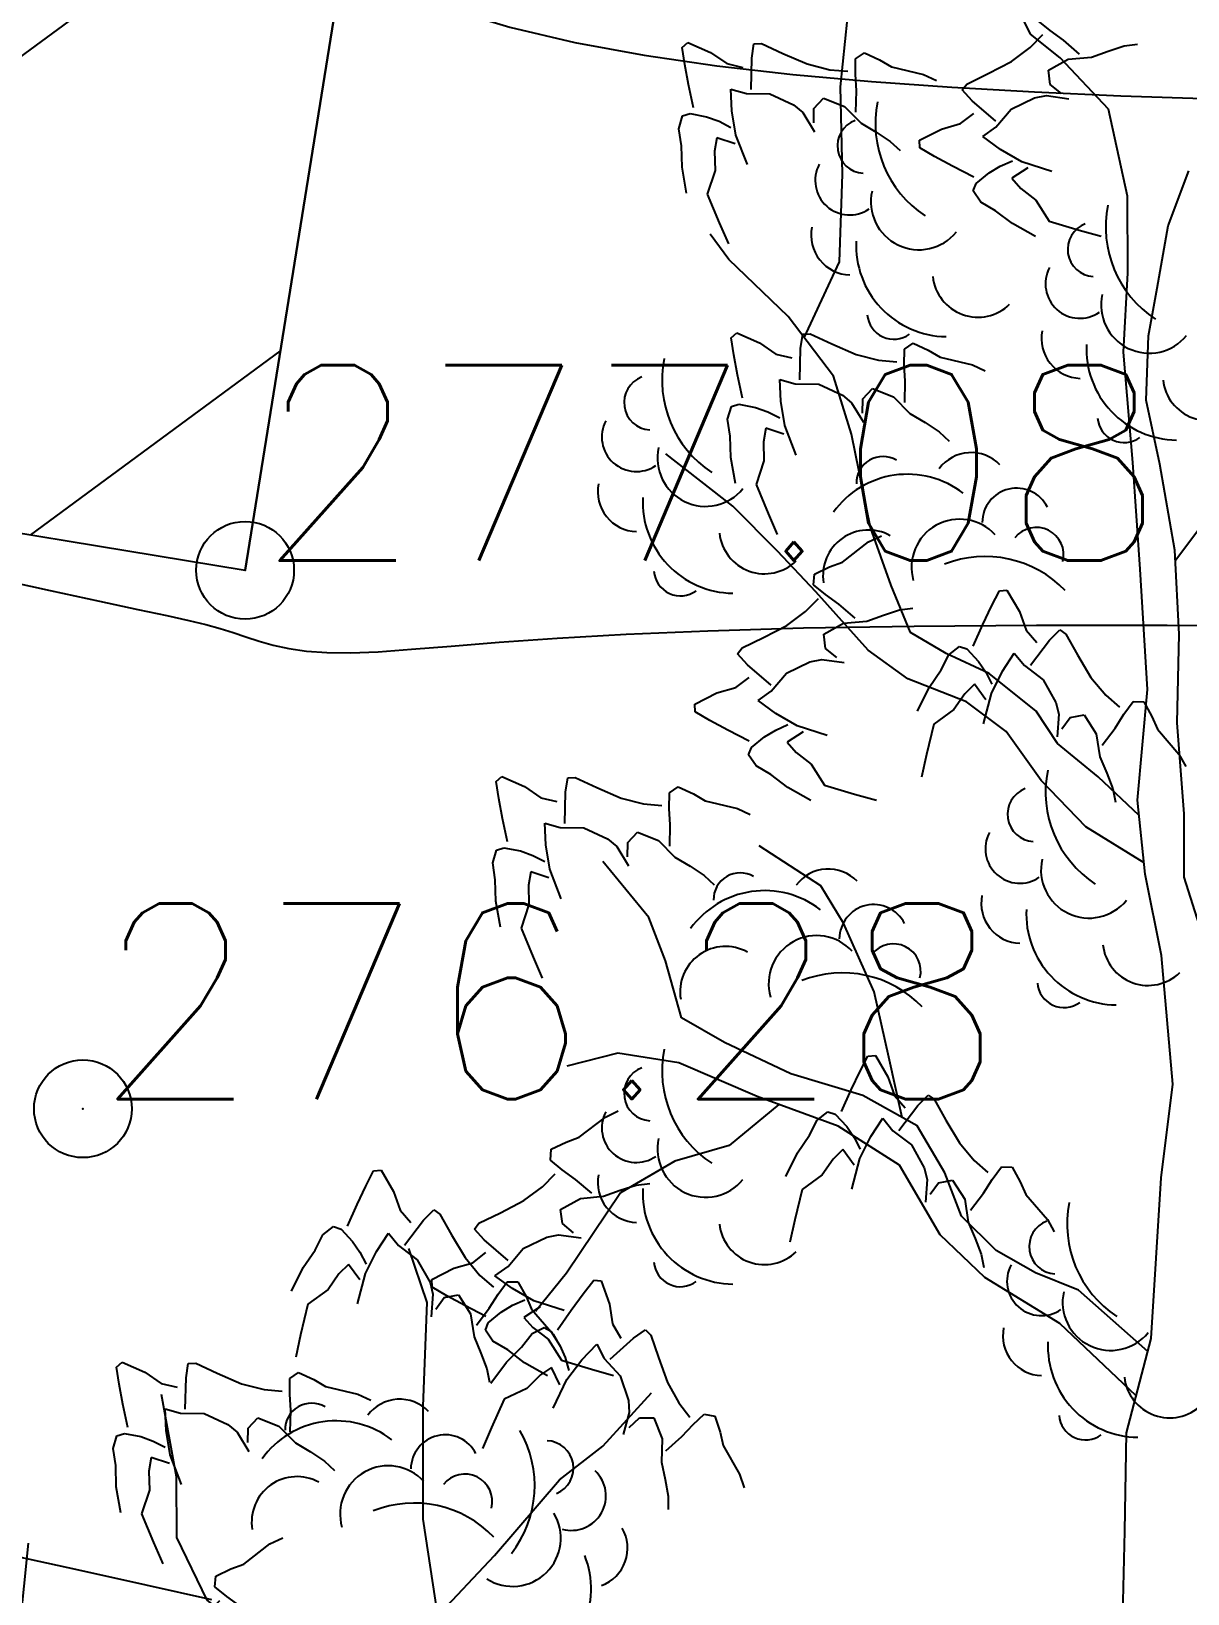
# Model space of a CAD drawing. Header units: millimetres. Extents: x 524954 to 526204, y 9523489 to 9524010.
# Drawn here: x 525823.12 to 525829.04, y 9523689.06 to 9523697.05 of the extents above; entities that cross this region are included whole.
import ezdxf

# ---------------------------------------------------------------- set-up
doc = ezdxf.new("R2010")
doc.units = ezdxf.units.MM
doc.header["$PDMODE"] = 32
doc.header["$PDSIZE"] = 0.5
doc.linetypes.add('ACAD_ISO12W100', pattern=[21, 12, -3, 0, -3, 0, -3])
for name, color, linetype in [('Arbre', 34, 'ACAD_ISO12W100'), ('Bati', 6, 'Continuous'), ('Bati_H', 1, 'Continuous'), ('Cloture', 7, 'Continuous'), ('CN_01_00', 3, 'Continuous'), ('CN_02_00', 4, 'Continuous'), ('TopoAlt', 3, 'Continuous'), ('TOPOJIS', 7, 'Continuous')]:
    doc.layers.add(name, color=color, linetype=linetype)
doc.styles.add('Simplex 1.0', font='Simplex.shx', dxfattribs={"width": 0.99, "height": 1})

# ---------------------------------------------------------------- blocks, each defined once
blk = doc.blocks.new('TCPOINT M')
at = {"color": 0}
blk.add_point((0, 0), dxfattribs=at)
at = {"layer": 'TopoAlt', "style": 'Simplex 1.0', "width": 0.99}
blk.add_attdef('ALT', (0.15, 0.15), '', height=1, dxfattribs=at)
blk = doc.blocks.new('v088')
at = {"color": 3, "linetype": 'Continuous'}
for p, q in [((-0.0239, 12.3184), (0.0161, 12.3965)), ((0.0161, 12.3965), (0.0546, 12.3999)), ((0.0546, 12.3999), (0.1184, 12.2906)), ((-0.0686, 12.2238), (-0.0239, 12.3184)), ((0.1184, 12.2906), (0.1522, 12.1952)), ((-0.1179, 12.1126), (-0.0686, 12.2238)), ((0.1522, 12.1952), (0.2074, 12.1313)), ((0.2717, 12.1435), (0.3242, 12.1966)), ((0.3242, 12.1966), (0.3557, 12.1751)), ((0.3557, 12.1751), (0.415, 12.0689)), ((-0.2828, 11.9912), (-0.2428, 12.0693)), ((-0.2428, 12.0693), (-0.1881, 12.111)), ((-0.1881, 12.111), (-0.1505, 12.0986)), ((-0.1505, 12.0986), (-0.0915, 12.0354)), ((0.0317, 11.9844), (0.0922, 12.0781)), ((0.0922, 12.0781), (0.1437, 12.0135)), ((0.1746, 12.0155), (0.2717, 12.1435)), ((-0.344, 11.9013), (-0.2828, 11.9912)), ((-0.0915, 12.0354), (-0.0536, 11.98)), ((0.1437, 12.0135), (0.2395, 11.9416)), ((0.415, 12.0689), (0.4841, 11.9528)), ((-0.1123, 11.9179), (-0.1618, 11.8694)), ((-0.0542, 11.8389), (-0.1123, 11.9179)), ((-0.0536, 11.98), (-0.0225, 11.9193)), ((-0.0252, 11.8718), (0.0317, 11.9844)), ((0.2395, 11.9416), (0.3048, 11.8248)), ((0.4841, 11.9528), (0.5601, 11.8616)), ((-0.4033, 11.7804), (-0.344, 11.9013)), ((-0.1618, 11.8694), (-0.2169, 11.7884)), ((-0.066, 11.7153), (-0.0252, 11.8718)), ((0.5601, 11.8616), (0.6304, 11.8005)), ((1.0886, 11.7676), (1.1424, 11.8368)), ((1.1424, 11.8368), (1.1809, 11.833)), ((1.1809, 11.833), (1.2232, 11.7138)), ((-0.2169, 11.7884), (-0.3202, 11.714)), ((0.3048, 11.8248), (0.32, 11.7651)), ((0.32, 11.7651), (0.3106, 11.6498)), ((0.378, 11.7487), (0.4498, 11.7623)), ((0.4498, 11.7623), (0.5114, 11.6644)), ((0.6075, 11.6944), (0.6527, 11.7656)), ((0.6527, 11.7656), (0.6994, 11.8293)), ((0.6994, 11.8293), (0.7544, 11.828)), ((0.7544, 11.828), (0.796, 11.7537)), ((0.796, 11.7537), (0.824, 11.6885)), ((1.027, 11.683), (1.0886, 11.7676)), ((-0.3202, 11.714), (-0.3572, 11.5582)), ((0.3344, 11.6895), (0.378, 11.7487)), ((0.5418, 11.6075), (0.6075, 11.6944)), ((0.824, 11.6885), (0.9344, 11.5607)), ((0.9578, 11.583), (1.027, 11.683)), ((1.2232, 11.7138), (1.2386, 11.6137)), ((0.5114, 11.6644), (0.5299, 11.5465)), ((0.827, 11.5637), (0.8886, 11.5945)), ((0.8886, 11.5945), (0.9232, 11.5753)), ((1.2386, 11.6137), (1.2809, 11.5407)), ((-0.3572, 11.5582), (-0.3824, 11.4437)), ((0.5299, 11.5465), (0.5653, 11.4632)), ((0.7732, 11.4945), (0.827, 11.5637)), ((0.9232, 11.5753), (0.9693, 11.5022)), ((0.9344, 11.5607), (0.97, 11.497)), ((1.0809, 11.4291), (1.1578, 11.5099)), ((1.1578, 11.5099), (1.1963, 11.4368)), ((1.2271, 11.433), (1.3463, 11.5407)), ((1.3463, 11.5407), (1.4079, 11.583)), ((1.4079, 11.583), (1.4348, 11.556)), ((1.4348, 11.556), (1.4733, 11.4406)), ((0.5653, 11.4632), (0.5962, 11.3829)), ((0.6962, 11.4176), (0.7732, 11.4945)), ((0.9693, 11.5022), (0.9963, 11.4406)), ((0.9963, 11.4406), (1.0155, 11.3753)), ((1.1963, 11.4368), (1.2771, 11.3483)), ((1.4733, 11.4406), (1.5194, 11.3137)), ((-1.2987, 11.3921), (-1.2695, 11.4174)), ((-1.2853, 11.3054), (-1.2987, 11.3921)), ((-1.2695, 11.4174), (-1.1537, 11.3664)), ((-1.1537, 11.3664), (-1.0704, 11.3089)), ((-0.9434, 11.3371), (-0.9319, 11.4109)), ((-0.9319, 11.4109), (-0.8938, 11.412)), ((-0.8938, 11.412), (-0.7835, 11.3608)), ((-0.7835, 11.3608), (-0.6595, 11.3072)), ((-0.4126, 11.3334), (-0.3673, 11.3647)), ((-0.3673, 11.3647), (-0.2901, 11.3288)), ((0.5962, 11.3829), (0.6091, 11.3149)), ((0.6155, 11.3099), (0.6962, 11.4176)), ((0.8693, 11.3522), (0.8001, 11.2829)), ((0.927, 11.3906), (0.8693, 11.3522)), ((0.9693, 11.3022), (0.927, 11.3906)), ((1.004, 11.3291), (1.0809, 11.4291)), ((-1.266, 11.2026), (-1.2853, 11.3054)), ((-1.0704, 11.3089), (-0.9882, 11.2895)), ((-0.9469, 11.1764), (-0.9434, 11.3371)), ((-0.6595, 11.3072), (-0.5444, 11.2779)), ((-0.5444, 11.2779), (-0.4516, 11.2697)), ((-0.4131, 11.2545), (-0.4126, 11.3334)), ((-0.2901, 11.3288), (-0.2291, 11.2925)), ((-0.2291, 11.2925), (-0.0648, 11.2537)), ((0.8001, 11.2829), (0.6847, 11.2291)), ((0.9347, 11.1829), (1.004, 11.3291)), ((1.2771, 11.3483), (1.3194, 11.2214)), ((1.5194, 11.3137), (1.5771, 11.2099)), ((-1.2408, 11.0836), (-1.266, 11.2026)), ((-0.4079, 11.1703), (-0.4131, 11.2545)), ((-0.0648, 11.2537), (0.0014, 11.223)), ((0.6847, 11.2291), (0.6193, 11.0829)), ((1.3194, 11.2214), (1.3232, 11.1598)), ((1.5771, 11.2099), (1.6348, 11.1368)), ((-1.0503, 11.1789), (-0.9708, 11.1567)), ((-1.0444, 11.0675), (-1.0503, 11.1789)), ((-0.9708, 11.1567), (-0.851, 11.1547)), ((-0.851, 11.1547), (-0.7296, 11.0984)), ((-0.6257, 11.0796), (-0.5755, 11.1328)), ((-0.5755, 11.1328), (-0.4682, 11.0896)), ((-0.4102, 11.0614), (-0.4079, 11.1703)), ((1.3232, 11.1598), (1.2925, 11.0483)), ((1.3232, 11.0829), (1.3771, 11.1329)), ((1.3771, 11.1329), (1.4502, 11.1329)), ((1.4502, 11.1329), (1.4925, 11.0252)), ((1.6502, 11.0983), (1.7079, 11.1522)), ((1.7079, 11.1522), (1.7617, 11.1406)), ((1.7617, 11.1406), (1.7887, 11.0598)), ((-1.3166, 10.9752), (-1.2967, 11.0411)), ((-1.2967, 11.0411), (-1.2589, 11.0531)), ((-1.2589, 11.0531), (-1.1741, 11.0365)), ((-1.1741, 11.0365), (-1.1109, 11.0139)), ((-1.0245, 10.9429), (-1.0444, 11.0675)), ((-0.7296, 11.0984), (-0.6822, 11.0589)), ((-0.6822, 11.0589), (-0.6222, 10.96)), ((-0.6263, 11.0061), (-0.6257, 11.0796)), ((-0.4682, 11.0896), (-0.3841, 11.005)), ((0.6193, 11.0829), (0.5731, 10.9752)), ((1.5117, 10.9637), (1.5925, 11.0368)), ((1.5925, 11.0368), (1.6502, 11.0983)), ((1.7887, 11.0598), (1.8041, 10.9906)), ((-1.3032, 10.8885), (-1.3166, 10.9752)), ((-1.1109, 11.0139), (-1.0501, 10.983)), ((-0.3841, 11.005), (-0.3065, 10.9583)), ((-0.3065, 10.9583), (-0.2344, 10.9114)), ((1.4925, 11.0252), (1.4886, 10.906)), ((1.8041, 10.9906), (1.8887, 10.8444)), ((-1.3, 10.7798), (-1.3032, 10.8885)), ((-1.122, 10.9292), (-1.1336, 10.8608)), ((-1.0286, 10.8992), (-1.122, 10.9292)), ((-0.9657, 10.7922), (-1.0245, 10.9429)), ((-0.2344, 10.9114), (-0.1841, 10.8638)), ((1.4886, 10.906), (1.5079, 10.8175)), ((-1.1336, 10.8608), (-1.1308, 10.7629)), ((1.5079, 10.8175), (1.5233, 10.7329)), ((1.8887, 10.8444), (1.9118, 10.7752)), ((-1.2771, 10.6471), (-1.3, 10.7798)), ((-1.1308, 10.7629), (-1.1708, 10.642)), ((1.5233, 10.7329), (1.5233, 10.6636)), ((-1.1708, 10.642), (-1.1094, 10.4942)), ((-1.1094, 10.4942), (-1.0628, 10.3867)), ((-0.648, 10.3846), (-0.514, 10.4875)), ((-0.514, 10.4875), (-0.4484, 10.5194)), ((-0.7957, 10.2682), (-0.7912, 10.3231)), ((-0.7912, 10.3231), (-0.7146, 10.3603)), ((-0.7146, 10.3603), (-0.648, 10.3846)), ((-0.7348, 10.218), (-0.7957, 10.2682)), ((-2.6162, 10.1323), (-2.587, 10.1577)), ((-2.587, 10.1577), (-2.4712, 10.1066)), ((-2.2608, 10.0773), (-2.2494, 10.1511)), ((-2.2494, 10.1511), (-2.2113, 10.1522)), ((-2.2113, 10.1522), (-2.101, 10.101)), ((-0.8359, 10.1311), (-0.7709, 10.1978)), ((-0.6662, 10.1688), (-0.7348, 10.218)), ((-0.5833, 10.0982), (-0.6662, 10.1688)), ((-2.6028, 10.0456), (-2.6162, 10.1323)), ((-2.4712, 10.1066), (-2.3879, 10.0492)), ((-2.2643, 9.9167), (-2.2608, 10.0773)), ((-2.101, 10.101), (-1.977, 10.0475)), ((-1.7305, 9.9947), (-1.7301, 10.0737)), ((-1.7301, 10.0737), (-1.6848, 10.1049)), ((-1.6848, 10.1049), (-1.6075, 10.069)), ((-0.9313, 10.0604), (-0.8359, 10.1311)), ((-0.7431, 10.0152), (-0.6418, 10.0712)), ((-0.6418, 10.0712), (-0.5231, 10.0829)), ((-0.5231, 10.0829), (-0.4378, 10.1134)), ((-0.4378, 10.1134), (-0.3559, 10.1397)), ((-0.3559, 10.1397), (-0.2873, 10.1487)), ((-2.5835, 9.9428), (-2.6028, 10.0456)), ((-2.3879, 10.0492), (-2.3057, 10.0298)), ((-1.977, 10.0475), (-1.8618, 10.0181)), ((-1.8618, 10.0181), (-1.7691, 10.0099)), ((-1.7254, 9.9105), (-1.7305, 9.9947)), ((-1.6075, 10.069), (-1.5466, 10.0327)), ((-1.5466, 10.0327), (-1.3822, 9.9939)), ((-1.3822, 9.9939), (-1.316, 9.9632)), ((-1.1606, 9.945), (-1.0512, 9.9981)), ((-1.0512, 9.9981), (-0.9313, 10.0604)), ((-0.7336, 9.9427), (-0.7431, 10.0152)), ((-2.5582, 9.8238), (-2.5835, 9.9428)), ((-2.3678, 9.9191), (-2.2883, 9.8969)), ((-2.3619, 9.8077), (-2.3678, 9.9191)), ((-1.1838, 9.9148), (-1.1606, 9.945)), ((-1.1339, 9.8592), (-1.1838, 9.9148)), ((-0.677, 9.8958), (-0.7336, 9.9427)), ((-2.2883, 9.8969), (-2.1685, 9.895)), ((-2.1685, 9.895), (-2.0471, 9.8386)), ((-2.0471, 9.8386), (-1.9997, 9.7992)), ((-1.9432, 9.8199), (-1.893, 9.873)), ((-1.893, 9.873), (-1.7856, 9.8299)), ((-1.7277, 9.8016), (-1.7254, 9.9105)), ((-1.0116, 9.755), (-1.1339, 9.8592)), ((-0.9342, 9.8156), (-0.8138, 9.874)), ((-0.8138, 9.874), (-0.7533, 9.8858)), ((-0.7533, 9.8858), (-0.6387, 9.8698)), ((-2.634, 9.7155), (-2.6142, 9.7814)), ((-2.6142, 9.7814), (-2.5764, 9.7933)), ((-2.5764, 9.7933), (-2.4916, 9.7768)), ((-2.4916, 9.7768), (-2.4283, 9.7541)), ((-2.4283, 9.7541), (-2.3676, 9.7232)), ((-2.3419, 9.6831), (-2.3619, 9.8077)), ((-1.9997, 9.7992), (-1.9397, 9.7002)), ((-1.9438, 9.7464), (-1.9432, 9.8199)), ((-1.7856, 9.8299), (-1.7015, 9.7452)), ((-1.1923, 9.7429), (-1.1254, 9.7944)), ((-1.0114, 9.724), (-0.9342, 9.8156)), ((-2.6206, 9.6288), (-2.634, 9.7155)), ((-2.2831, 9.5325), (-2.3419, 9.6831)), ((-1.7015, 9.7452), (-1.624, 9.6985)), ((-1.624, 9.6985), (-1.5519, 9.6516)), ((-1.4022, 9.6572), (-1.2895, 9.7147)), ((-1.2895, 9.7147), (-1.1923, 9.7429)), ((-1.0789, 9.6763), (-1.0114, 9.724)), ((-0.9888, 9.6106), (-1.0789, 9.6763)), ((-2.6175, 9.52), (-2.6206, 9.6288)), ((-2.4395, 9.6694), (-2.4511, 9.6011)), ((-2.4511, 9.6011), (-2.4483, 9.5032)), ((-2.3461, 9.6395), (-2.4395, 9.6694)), ((-1.5519, 9.6516), (-1.5015, 9.6041)), ((-1.401, 9.6186), (-1.4022, 9.6572)), ((-1.3254, 9.5742), (-1.401, 9.6186)), ((-0.8796, 9.5473), (-0.9888, 9.6106)), ((-2.5946, 9.3874), (-2.6175, 9.52)), ((-1.2335, 9.5242), (-1.3254, 9.5742)), ((-1.1253, 9.4685), (-1.2335, 9.5242)), ((-1.0467, 9.4905), (-0.9892, 9.5252)), ((-0.9892, 9.5252), (-0.9269, 9.5527)), ((-0.8484, 9.5165), (-0.9306, 9.463)), ((-0.7257, 9.4976), (-0.8796, 9.5473)), ((-2.4483, 9.5032), (-2.4883, 9.3823)), ((-1.1278, 9.3984), (-1.1132, 9.4352)), ((-1.1132, 9.4352), (-1.0467, 9.4905)), ((-0.9306, 9.463), (-0.885, 9.4108)), ((-2.4883, 9.3823), (-2.4269, 9.2344)), ((-1.0892, 9.3413), (-1.1278, 9.3984)), ((-0.885, 9.4108), (-0.8073, 9.3511)), ((-1.0136, 9.2969), (-1.0892, 9.3413)), ((-0.9273, 9.2307), (-1.0136, 9.2969)), ((-0.8073, 9.3511), (-0.7389, 9.2437)), ((-2.4269, 9.2344), (-2.3802, 9.1269)), ((-0.81, 9.1646), (-0.9273, 9.2307)), ((-0.7389, 9.2437), (-0.5855, 9.1979)), ((-0.5855, 9.1979), (-0.4727, 9.1661)), ((-2.3661, 8.6466), (-2.3369, 8.6719)), ((-2.3527, 8.5599), (-2.3661, 8.6466)), ((-2.3369, 8.6719), (-2.2212, 8.6209)), ((-2.0108, 8.5916), (-1.9993, 8.6654)), ((-1.9993, 8.6654), (-1.9613, 8.6665)), ((-1.9613, 8.6665), (-1.8509, 8.6153)), ((-2.3334, 8.4571), (-2.3527, 8.5599)), ((-2.2212, 8.6209), (-2.1379, 8.5634)), ((-2.1379, 8.5634), (-2.0557, 8.544)), ((-2.0143, 8.4309), (-2.0108, 8.5916)), ((-1.8509, 8.6153), (-1.7269, 8.5617)), ((-1.7269, 8.5617), (-1.6118, 8.5324)), ((-1.4805, 8.509), (-1.4801, 8.5879)), ((-1.4801, 8.5879), (-1.4347, 8.6192)), ((-1.4347, 8.6192), (-1.3575, 8.5833)), ((-1.3575, 8.5833), (-1.2966, 8.547)), ((-1.6118, 8.5324), (-1.519, 8.5242)), ((-1.4754, 8.4248), (-1.4805, 8.509)), ((-1.2966, 8.547), (-1.1322, 8.5082)), ((-1.1322, 8.5082), (-1.066, 8.4775)), ((-2.3082, 8.3381), (-2.3334, 8.4571)), ((-2.1178, 8.4334), (-2.0382, 8.4112)), ((-2.1118, 8.322), (-2.1178, 8.4334)), ((-2.0382, 8.4112), (-1.9184, 8.4092)), ((-1.9184, 8.4092), (-1.7971, 8.3529)), ((-1.4776, 8.3159), (-1.4754, 8.4248)), ((-2.0919, 8.1974), (-2.1118, 8.322)), ((-1.7971, 8.3529), (-1.7497, 8.3134)), ((-1.7497, 8.3134), (-1.6897, 8.2145)), ((-1.6937, 8.2606), (-1.6931, 8.3341)), ((-1.6931, 8.3341), (-1.643, 8.3873)), ((-1.643, 8.3873), (-1.5356, 8.3441)), ((-1.5356, 8.3441), (-1.4515, 8.2595)), ((-2.384, 8.2298), (-2.3641, 8.2956)), ((-2.3641, 8.2956), (-2.3264, 8.3076)), ((-2.3264, 8.3076), (-2.2415, 8.291)), ((-2.2415, 8.291), (-2.1783, 8.2684)), ((-2.1783, 8.2684), (-2.1175, 8.2375)), ((-1.4515, 8.2595), (-1.374, 8.2128)), ((-2.3706, 8.1431), (-2.384, 8.2298)), ((-2.1895, 8.1837), (-2.2011, 8.1153)), ((-2.0961, 8.1537), (-2.1895, 8.1837)), ((-2.0331, 8.0467), (-2.0919, 8.1974)), ((-1.374, 8.2128), (-1.3019, 8.1659)), ((-1.3019, 8.1659), (-1.2515, 8.1184)), ((-2.3674, 8.0343), (-2.3706, 8.1431)), ((-2.2011, 8.1153), (-2.1982, 8.0174)), ((-2.3445, 7.9016), (-2.3674, 8.0343)), ((-2.1982, 8.0174), (-2.2383, 7.8966)), ((-2.2383, 7.8966), (-2.1768, 7.7487)), ((-2.1768, 7.7487), (-2.1302, 7.6412)), ((-1.7972, 7.4997), (-1.6632, 7.6026)), ((-1.6632, 7.6026), (-1.5976, 7.6345)), ((-1.9448, 7.3833), (-1.9404, 7.4382)), ((-1.9404, 7.4382), (-1.8638, 7.4754)), ((-1.8638, 7.4754), (-1.7972, 7.4997)), ((-1.8839, 7.3331), (-1.9448, 7.3833)), ((-0.9936, 7.3527), (-0.9551, 7.3561)), ((-0.9551, 7.3561), (-0.8913, 7.2468)), ((-1.985, 7.2461), (-1.9201, 7.3129)), ((-1.8154, 7.2839), (-1.8839, 7.3331)), ((-1.7325, 7.2133), (-1.8154, 7.2839)), ((-1.0783, 7.18), (-1.0336, 7.2746)), ((-1.0336, 7.2746), (-0.9936, 7.3527)), ((-2.0805, 7.1754), (-1.985, 7.2461)), ((-1.791, 7.1862), (-1.6722, 7.1979)), ((-1.6722, 7.1979), (-1.587, 7.2285)), ((-1.587, 7.2285), (-1.5051, 7.2548)), ((-1.5051, 7.2548), (-1.4365, 7.2638)), ((-0.8913, 7.2468), (-0.8575, 7.1514)), ((-2.2004, 7.1132), (-2.0805, 7.1754)), ((-1.8923, 7.1303), (-1.791, 7.1862)), ((-1.8828, 7.0578), (-1.8923, 7.1303)), ((-1.1277, 7.0688), (-1.0783, 7.18)), ((-0.8575, 7.1514), (-0.8023, 7.0875)), ((-0.7381, 7.0997), (-0.6855, 7.1528)), ((-0.6855, 7.1528), (-0.654, 7.1313)), ((-0.654, 7.1313), (-0.5947, 7.0251)), ((-2.333, 7.0298), (-2.3098, 7.06)), ((-2.3098, 7.06), (-2.2004, 7.1132)), ((-1.8262, 7.0109), (-1.8828, 7.0578)), ((-1.2526, 7.0255), (-1.1978, 7.0672)), ((-1.1978, 7.0672), (-1.1602, 7.0548)), ((-1.1602, 7.0548), (-1.1012, 6.9916)), ((-0.978, 6.9406), (-0.9175, 7.0343)), ((-0.9175, 7.0343), (-0.8661, 6.9697)), ((-0.8351, 6.9716), (-0.7381, 7.0997)), ((-2.283, 6.9743), (-2.333, 7.0298)), ((-2.1607, 6.8701), (-2.283, 6.9743)), ((-2.0833, 6.9307), (-1.963, 6.9891)), ((-1.963, 6.9891), (-1.9025, 7.0009)), ((-1.9025, 7.0009), (-1.7879, 6.9849)), ((-1.2925, 6.9474), (-1.2526, 7.0255)), ((-1.1012, 6.9916), (-1.0633, 6.9361)), ((-0.8661, 6.9697), (-0.7702, 6.8978)), ((-0.5947, 7.0251), (-0.5257, 6.909)), ((-2.3415, 6.858), (-2.2745, 6.9095)), ((-2.1606, 6.8391), (-2.0833, 6.9307)), ((-1.3538, 6.8575), (-1.2925, 6.9474)), ((-1.122, 6.8741), (-1.1715, 6.8255)), ((-1.0639, 6.7951), (-1.122, 6.8741)), ((-1.0633, 6.9361), (-1.0322, 6.8755)), ((-1.0349, 6.828), (-0.978, 6.9406)), ((-0.7702, 6.8978), (-0.705, 6.781)), ((-0.5257, 6.909), (-0.4496, 6.8178)), ((-2.5514, 6.7723), (-2.4387, 6.8298)), ((-2.4387, 6.8298), (-2.3415, 6.858)), ((-2.228, 6.7914), (-2.1606, 6.8391)), ((-1.413, 6.7366), (-1.3538, 6.8575)), ((-1.1715, 6.8255), (-1.2266, 6.7446)), ((-1.0757, 6.6715), (-1.0349, 6.828)), ((-0.4496, 6.8178), (-0.3793, 6.7567)), ((-2.5502, 6.7337), (-2.5514, 6.7723)), ((-2.4746, 6.6893), (-2.5502, 6.7337)), ((-2.1379, 6.7256), (-2.228, 6.7914)), ((-2.0288, 6.6624), (-2.1379, 6.7256)), ((-1.2266, 6.7446), (-1.3299, 6.6702)), ((-0.705, 6.781), (-0.6897, 6.7213)), ((-0.6897, 6.7213), (-0.6991, 6.6059)), ((-0.6318, 6.7049), (-0.56, 6.7185)), ((-0.56, 6.7185), (-0.4983, 6.6206)), ((-0.4022, 6.6506), (-0.357, 6.7218)), ((-0.357, 6.7218), (-0.3104, 6.7855)), ((-0.3104, 6.7855), (-0.2553, 6.7842)), ((-0.2553, 6.7842), (-0.2138, 6.7099)), ((-2.3827, 6.6392), (-2.4746, 6.6893)), ((-2.2745, 6.5836), (-2.3827, 6.6392)), ((-2.1959, 6.6055), (-2.1384, 6.6402)), ((-2.1384, 6.6402), (-2.076, 6.6678)), ((-1.8748, 6.6127), (-2.0288, 6.6624)), ((-1.3299, 6.6702), (-1.3669, 6.5144)), ((-0.6753, 6.6457), (-0.6318, 6.7049)), ((-0.4679, 6.5637), (-0.4022, 6.6506)), ((-0.2138, 6.7099), (-0.1857, 6.6447)), ((-0.1857, 6.6447), (-0.0753, 6.5169)), ((-2.2624, 6.5503), (-2.1959, 6.6055)), ((-1.9976, 6.6315), (-2.0798, 6.5781)), ((-2.0798, 6.5781), (-2.0342, 6.5259)), ((-0.4983, 6.6206), (-0.4798, 6.5027)), ((-2.2769, 6.5134), (-2.2624, 6.5503)), ((-2.2384, 6.4564), (-2.2769, 6.5134)), ((-2.0342, 6.5259), (-1.9565, 6.4662)), ((-1.3669, 6.5144), (-1.3922, 6.3999)), ((-0.4798, 6.5027), (-0.4444, 6.4194)), ((-0.0753, 6.5169), (-0.0397, 6.4532)), ((-3.5682, 6.3771), (-3.539, 6.4025)), ((-3.539, 6.4025), (-3.4232, 6.3514)), ((-3.2129, 6.3221), (-3.2014, 6.3959)), ((-3.2014, 6.3959), (-3.1633, 6.397)), ((-3.1633, 6.397), (-3.053, 6.3458)), ((-2.1628, 6.412), (-2.2384, 6.4564)), ((-2.0765, 6.3457), (-2.1628, 6.412)), ((-1.9565, 6.4662), (-1.8881, 6.3588)), ((-0.4444, 6.4194), (-0.4135, 6.3391)), ((-3.5548, 6.2904), (-3.5682, 6.3771)), ((-3.4232, 6.3514), (-3.3399, 6.2939)), ((-3.2164, 6.1615), (-3.2129, 6.3221)), ((-3.053, 6.3458), (-2.929, 6.2922)), ((-2.6826, 6.2395), (-2.6821, 6.3185)), ((-2.6821, 6.3185), (-2.6368, 6.3497)), ((-2.6368, 6.3497), (-2.5596, 6.3138)), ((-1.9592, 6.2797), (-2.0765, 6.3457)), ((-1.8881, 6.3588), (-1.7347, 6.313)), ((-0.4135, 6.3391), (-0.4006, 6.2711)), ((-3.5355, 6.1876), (-3.5548, 6.2904)), ((-3.3399, 6.2939), (-3.2577, 6.2746)), ((-2.929, 6.2922), (-2.8139, 6.2629)), ((-2.8139, 6.2629), (-2.7211, 6.2547)), ((-2.6774, 6.1553), (-2.6826, 6.2395)), ((-2.5596, 6.3138), (-2.4986, 6.2775)), ((-2.4986, 6.2775), (-2.3343, 6.2387)), ((-2.3343, 6.2387), (-2.2681, 6.208)), ((-1.7347, 6.313), (-1.6219, 6.2812)), ((-3.5103, 6.0686), (-3.5355, 6.1876)), ((-3.3198, 6.1639), (-3.2403, 6.1417)), ((-3.3139, 6.0525), (-3.3198, 6.1639)), ((-2.6797, 6.0464), (-2.6774, 6.1553)), ((-3.2403, 6.1417), (-3.1205, 6.1398)), ((-3.1205, 6.1398), (-2.9991, 6.0834)), ((-2.9991, 6.0834), (-2.9517, 6.044)), ((-2.8952, 6.0647), (-2.845, 6.1178)), ((-2.845, 6.1178), (-2.7377, 6.0747)), ((-2.7377, 6.0747), (-2.6536, 5.99)), ((-3.5861, 5.9603), (-3.5662, 6.0262)), ((-3.5662, 6.0262), (-3.5284, 6.0381)), ((-3.5284, 6.0381), (-3.4436, 6.0215)), ((-3.4436, 6.0215), (-3.3804, 5.9989)), ((-3.3804, 5.9989), (-3.3196, 5.968)), ((-3.294, 5.9279), (-3.3139, 6.0525)), ((-2.9517, 6.044), (-2.8917, 5.945)), ((-2.8958, 5.9912), (-2.8952, 6.0647)), ((-3.5727, 5.8736), (-3.5861, 5.9603)), ((-3.2352, 5.7773), (-3.294, 5.9279)), ((-2.6536, 5.99), (-2.576, 5.9433)), ((-2.576, 5.9433), (-2.5039, 5.8964)), ((-3.5695, 5.7648), (-3.5727, 5.8736)), ((-3.3915, 5.9142), (-3.4031, 5.8459)), ((-3.4031, 5.8459), (-3.4003, 5.748)), ((-3.2981, 5.8843), (-3.3915, 5.9142)), ((-2.5039, 5.8964), (-2.4536, 5.8489)), ((-3.5466, 5.6322), (-3.5695, 5.7648)), ((-3.4003, 5.748), (-3.4403, 5.6271)), ((-3.4403, 5.6271), (-3.3789, 5.4792)), ((-3.3789, 5.4792), (-3.3323, 5.3717)), ((-1.7068, 4.8945), (-1.6668, 4.9726)), ((-1.6668, 4.9726), (-1.6283, 4.976)), ((-1.6283, 4.976), (-1.5645, 4.8667)), ((-1.7514, 4.7999), (-1.7068, 4.8945)), ((-1.8008, 4.6887), (-1.7514, 4.7999)), ((-1.5645, 4.8667), (-1.5307, 4.7714)), ((-1.5307, 4.7714), (-1.4755, 4.7074)), ((-1.5083, 4.5916), (-1.4112, 4.7196)), ((-1.4112, 4.7196), (-1.3587, 4.7727)), ((-1.3587, 4.7727), (-1.3272, 4.7513)), ((-1.3272, 4.7513), (-1.2679, 4.6451)), ((-3.1435, 4.5571), (-3.0095, 4.66)), ((-3.0095, 4.66), (-2.9439, 4.6918)), ((-1.9657, 4.5674), (-1.9257, 4.6454)), ((-1.9257, 4.6454), (-1.871, 4.6871)), ((-1.871, 4.6871), (-1.8334, 4.6747)), ((-1.8334, 4.6747), (-1.7744, 4.6115)), ((-1.6512, 4.5605), (-1.5907, 4.6542)), ((-1.5907, 4.6542), (-1.5392, 4.5896)), ((-1.2679, 4.6451), (-1.1988, 4.529)), ((-3.2101, 4.5328), (-3.1435, 4.5571)), ((-2.0269, 4.4774), (-1.9657, 4.5674)), ((-1.7744, 4.6115), (-1.7365, 4.5561)), ((-1.7365, 4.5561), (-1.7054, 4.4954)), ((-1.7081, 4.4479), (-1.6512, 4.5605)), ((-1.5392, 4.5896), (-1.4434, 4.5178)), ((-3.2911, 4.4407), (-3.2867, 4.4956)), ((-3.2867, 4.4956), (-3.2101, 4.5328)), ((-2.0862, 4.3565), (-2.0269, 4.4774)), ((-1.7952, 4.494), (-1.8447, 4.4455)), ((-1.7371, 4.415), (-1.7952, 4.494)), ((-1.4434, 4.5178), (-1.3781, 4.401)), ((-1.1988, 4.529), (-1.1228, 4.4377)), ((-3.2303, 4.3905), (-3.2911, 4.4407)), ((-1.8447, 4.4455), (-1.8998, 4.3645)), ((-1.7488, 4.2914), (-1.7081, 4.4479)), ((-1.3781, 4.401), (-1.3629, 4.3412)), ((-1.1228, 4.4377), (-1.0524, 4.3767)), ((-1.0302, 4.3418), (-0.9835, 4.4054)), ((-0.9835, 4.4054), (-0.9285, 4.4041)), ((-0.9285, 4.4041), (-0.8869, 4.3298)), ((-3.3314, 4.3035), (-3.2664, 4.3702)), ((-3.1617, 4.3413), (-3.2303, 4.3905)), ((-3.0788, 4.2707), (-3.1617, 4.3413)), ((-2.8514, 4.3121), (-2.7828, 4.3211)), ((-1.8998, 4.3645), (-2.0031, 4.2901)), ((-1.3629, 4.3412), (-1.3723, 4.2259)), ((-1.3485, 4.2656), (-1.3049, 4.3248)), ((-1.3049, 4.3248), (-1.2331, 4.3384)), ((-1.2331, 4.3384), (-1.1715, 4.2405)), ((-1.0754, 4.2705), (-1.0302, 4.3418)), ((-0.8869, 4.3298), (-0.8589, 4.2646)), ((-3.4268, 4.2328), (-3.3314, 4.3035)), ((-3.2386, 4.1877), (-3.1373, 4.2436)), ((-3.1373, 4.2436), (-3.0186, 4.2553)), ((-3.0186, 4.2553), (-2.9333, 4.2859)), ((-2.9333, 4.2859), (-2.8514, 4.3121)), ((-2.0031, 4.2901), (-2.0401, 4.1343)), ((-1.1715, 4.2405), (-1.153, 4.1227)), ((-1.1411, 4.1837), (-1.0754, 4.2705)), ((-0.8589, 4.2646), (-0.7485, 4.1368)), ((-3.6561, 4.1174), (-3.5467, 4.1705)), ((-3.5467, 4.1705), (-3.4268, 4.2328)), ((-3.2291, 4.1152), (-3.2386, 4.1877)), ((-3.6793, 4.0872), (-3.6561, 4.1174)), ((-3.6294, 4.0317), (-3.6793, 4.0872)), ((-3.1725, 4.0683), (-3.2291, 4.1152)), ((-2.0401, 4.1343), (-2.0653, 4.0199)), ((-1.153, 4.1227), (-1.1176, 4.0393)), ((-0.7485, 4.1368), (-0.7129, 4.0731)), ((-3.5071, 3.9275), (-3.6294, 4.0317)), ((-3.4297, 3.988), (-3.3093, 4.0465)), ((-3.3093, 4.0465), (-3.2488, 4.0583)), ((-3.2488, 4.0583), (-3.1342, 4.0423)), ((-1.1176, 4.0393), (-1.0867, 3.9591)), ((-3.6878, 3.9154), (-3.6208, 3.9668)), ((-3.5069, 3.8964), (-3.4297, 3.988)), ((-1.0867, 3.9591), (-1.0738, 3.891)), ((-3.8977, 3.8297), (-3.785, 3.8871)), ((-3.785, 3.8871), (-3.6878, 3.9154)), ((-3.5743, 3.8488), (-3.5069, 3.8964)), ((-3.4842, 3.783), (-3.5743, 3.8488)), ((-3.8965, 3.791), (-3.8977, 3.8297)), ((-3.8209, 3.7466), (-3.8965, 3.791)), ((-3.3751, 3.7197), (-3.4842, 3.783)), ((-3.729, 3.6966), (-3.8209, 3.7466)), ((-3.6208, 3.641), (-3.729, 3.6966)), ((-3.5422, 3.6629), (-3.4847, 3.6976)), ((-3.4847, 3.6976), (-3.4223, 3.7252)), ((-3.3439, 3.6889), (-3.4261, 3.6355)), ((-3.2212, 3.6701), (-3.3751, 3.7197)), ((-3.6232, 3.5708), (-3.6087, 3.6076)), ((-3.6087, 3.6076), (-3.5422, 3.6629)), ((-3.4261, 3.6355), (-3.3805, 3.5833)), ((-3.5847, 3.5138), (-3.6232, 3.5708)), ((-3.3805, 3.5833), (-3.3028, 3.5236)), ((-3.3028, 3.5236), (-3.2344, 3.4162)), ((-3.5091, 3.4694), (-3.5847, 3.5138)), ((-3.4228, 3.4031), (-3.5091, 3.4694)), ((-3.3055, 3.337), (-3.4228, 3.4031)), ((-3.2344, 3.4162), (-3.081, 3.3703)), ((-3.081, 3.3703), (-2.9682, 3.3386))]:
    blk.add_line(p, q, dxfattribs=at)
at = {"linetype": 'Continuous'}
for p, q in [((0.2897, 11.7219), (0.1969, 11.9998)), ((0.2697, 11.1929), (0.2897, 11.7219)), ((-0.9914, 10.8307), (-1.0686, 11.252)), ((0.2693, 10.6145), (0.2697, 11.1929)), ((1.1882, 10.9882), (1.4374, 11.2608)), ((0.9679, 10.8157), (1.1882, 10.9882)), ((-0.9911, 10.5198), (-0.9914, 10.8307)), ((0.6339, 10.4293), (0.9679, 10.8157)), ((0.3448, 10.1217), (0.2693, 10.6145)), ((-1.8059, 9.9306), (-1.7492, 10.4915)), ((-0.8352, 10.1996), (-0.9911, 10.5198)), ((0.3358, 10.1122), (0.6339, 10.4293)), ((-0.6834, 10.0784), (-0.8352, 10.1996)), ((-0.4354, 9.8162), (-0.6834, 10.0784)), ((-1.7966, 9.483), (-1.8059, 9.9306)), ((-0.339, 9.3704), (-0.4354, 9.8162)), ((-1.8121, 9.0349), (-1.7966, 9.483)), ((-0.1306, 9.2193), (-0.0246, 9.5014)), ((-0.337, 8.9787), (-0.339, 9.3704)), ((-0.1861, 8.901), (-0.1306, 9.2193)), ((-2.3783, 9.048), (-2.4742, 9.1766)), ((-2.0737, 8.7558), (-2.3783, 9.048)), ((-1.992, 8.6473), (-1.8121, 9.0349)), ((-0.3597, 8.574), (-0.337, 8.9787)), ((-0.2308, 8.6575), (-0.1861, 8.901)), ((-1.8434, 8.4497), (-2.0737, 8.7558)), ((-0.2426, 8.3277), (-0.2308, 8.6575)), ((-0.3105, 8.0091), (-0.3597, 8.574)), ((-1.7501, 8.1531), (-1.8434, 8.4497)), ((-0.1735, 7.9995), (-0.2426, 8.3277)), ((-1.6531, 7.6763), (-1.7501, 8.1531)), ((-2.3581, 7.786), (-2.6995, 8.0525)), ((-0.2742, 7.4626), (-0.3105, 8.0091)), ((-0.0959, 7.5596), (-0.1735, 7.9995)), ((-0.0934, 7.5087), (0.2621, 7.9837)), ((-2.1294, 7.5544), (-2.3581, 7.786)), ((-1.5474, 7.38), (-1.6531, 7.6763)), ((-1.9323, 7.3471), (-2.1294, 7.5544)), ((-0.0745, 7.1309), (-0.0959, 7.5596)), ((-0.2365, 6.8477), (-0.2742, 7.4626)), ((-1.4491, 7.1395), (-1.5474, 7.38)), ((-1.6648, 7.048), (-1.9323, 7.3471)), ((-1.2665, 7.0314), (-1.4491, 7.1395)), ((-0.0837, 6.6768), (-0.0745, 7.1309)), ((-1.4628, 6.9029), (-1.6648, 7.048)), ((-1.0467, 6.9303), (-1.2665, 7.0314)), ((-1.1618, 6.7848), (-1.4628, 6.9029)), ((-0.8063, 6.7363), (-1.0467, 6.9303)), ((-0.2869, 6.2807), (-0.2365, 6.8477)), ((-0.9597, 6.6336), (-1.1618, 6.7848)), ((-0.6972, 6.5707), (-0.8063, 6.7363)), ((-0.0491, 6.2111), (-0.0837, 6.6768)), ((-0.7803, 6.3824), (-0.9597, 6.6336)), ((-0.4884, 6.4009), (-0.6972, 6.5707)), ((-0.2789, 6.2036), (-0.4884, 6.4009)), ((-0.5514, 6.1446), (-0.7803, 6.3824)), ((-0.2479, 5.9022), (-0.2869, 6.2807)), ((-0.0486, 5.8877), (-0.0491, 6.2111)), ((-0.2539, 5.9607), (-0.5514, 6.1446)), ((-1.9071, 5.8427), (-2.2223, 6.0475)), ((-2.7868, 5.6812), (-3.0229, 5.9686)), ((-1.7911, 5.6523), (-1.9071, 5.8427)), ((-0.1646, 5.4873), (-0.2479, 5.9022)), ((0.0846, 5.4676), (-0.0486, 5.8877)), ((-2.7013, 5.4591), (-2.7868, 5.6812)), ((-1.6346, 5.3011), (-1.7911, 5.6523)), ((-2.6206, 5.1685), (-2.7013, 5.4591)), ((-0.1073, 4.8293), (-0.1646, 5.4873)), ((-1.5592, 4.9668), (-1.6346, 5.3011)), ((-2.4003, 5.0425), (-2.6206, 5.1685)), ((-2.0611, 4.8817), (-2.4003, 5.0425)), ((-2.9464, 4.9876), (-3.2062, 4.92)), ((-2.6344, 4.9381), (-2.9464, 4.9876)), ((-1.4917, 4.6586), (-1.5592, 4.9668)), ((-2.2328, 4.7662), (-2.6344, 4.9381)), ((-1.6919, 4.7713), (-2.0611, 4.8817)), ((-0.1657, 4.3492), (-0.1073, 4.8293)), ((-2.1227, 4.7254), (-2.3768, 4.5144)), ((-1.8192, 4.6131), (-2.2328, 4.7662)), ((-1.415, 4.6154), (-1.6919, 4.7713)), ((-1.5041, 4.4145), (-1.8192, 4.6131)), ((-1.2732, 4.3758), (-1.415, 4.6154)), ((-2.3768, 4.5144), (-2.655, 4.434)), ((-2.655, 4.434), (-2.9315, 4.2727)), ((-1.2976, 4.0581), (-1.5041, 4.4145)), ((-1.1877, 4.1537), (-1.2732, 4.3758)), ((-0.2169, 3.5272), (-0.1657, 4.3492)), ((-2.9315, 4.2727), (-3.209, 3.8627)), ((-1.0099, 3.9771), (-1.1877, 4.1537)), ((-1.0692, 3.839), (-1.2976, 4.0581)), ((-0.8085, 3.8631), (-1.0099, 3.9771)), ((-3.209, 3.8627), (-3.3666, 3.6666)), ((-0.6849, 3.6045), (-1.0692, 3.839)), ((-0.589, 3.7744), (-0.8085, 3.8631)), ((-0.2343, 3.4611), (-0.589, 3.7744)), ((-0.2941, 3.234), (-0.6849, 3.6045)), ((-0.3436, 3.0457), (-0.2169, 3.5272)), ((-0.3518, 2.5418), (-0.3436, 3.0457)), ((-0.3726, 1.7516), (-0.3518, 2.5418))]:
    blk.add_line(p, q, dxfattribs=at)
at = {"color": 3, "linetype": 'Continuous'}
for centre, major_axis, start_param, end_param in [((-0.3005, 11.0717), (0.0964, 0.0964), 0.254619, 2.377018), ((0.1501, 11.0237), (0.1445, 0.1445), 6.263619, 7.998733), ((-0.1756, 10.6509), (0.3298, 0.3298), 0.12682, 1.733702), ((0.3829, 10.8698), (-0.1246, 0.1246), 4.396235, 7.060094), ((0.2754, 10.7857), (0.3995, 0.3995), 4.836335, 6.022049), ((0.8987, 10.8757), (0.099, 0.099), 4.31771, 7.031286), ((0.0911, 10.6412), (0.1741, 0.1741), 6.236163, 8.918901), ((-0.3757, 10.5998), (0.1641, 0.1641), 0.282297, 2.520721), ((0.4834, 10.7051), (-0.099, 0.099), 3.680741, 6.394318), ((1.0287, 10.7332), (-0.1246, 0.1246), 2.081137, 4.744996), ((0.2226, 10.1318), (-0.3995, 0.3995), 4.689978, 5.875693), ((0.7276, 10.5169), (-0.1741, 0.1741), 1.793126, 4.475865), ((1.1114, 10.4666), (-0.1445, 0.1445), 2.713295, 4.448408), ((0.6623, 10.2582), (-0.3298, 0.3298), 2.69514, 4.302022), ((-1.0632, 9.7428), (0.3995, 0.3995), 2.158504, 3.344219), ((-1.6825, 9.6282), (-0.099, 0.099), -0.421529, 2.292047), ((-1.7599, 9.4514), (-0.1246, 0.1246), 0.293965, 2.957824), ((-1.4053, 9.3432), (0.1741, 0.1741), 2.133893, 4.816631), ((0.1148, 9.2139), (-0.3995, 0.3995), 0.587708, 1.773422), ((-1.7527, 9.1724), (-0.1445, 0.1445), 0.590553, 2.325666), ((-0.5045, 9.0993), (0.099, 0.099), 1.149268, 3.862844), ((-1.2605, 9.1191), (0.3298, 0.3298), 2.307735, 3.914618), ((-1.1039, 8.9843), (0.1641, 0.1641), 2.463212, 4.701636), ((-0.5819, 8.9225), (0.1246, 0.1246), 1.864761, 4.52862), ((-0.2273, 8.8143), (0.1741, 0.1741), 2.133893, 4.816631), ((-1.5338, 8.7756), (0.0964, 0.0964), 2.435534, 4.557933), ((-0.5746, 8.6435), (0.1445, 0.1445), 2.161349, 3.896462), ((-0.0825, 8.5902), (0.3298, 0.3298), 2.307735, 3.914618), ((-2.1547, 8.4302), (0.3995, 0.3995), 2.158504, 3.344219), ((-2.774, 8.3155), (-0.099, 0.099), -0.421529, 2.292047), ((0.0741, 8.4554), (0.1641, 0.1641), 2.463212, 4.701636), ((-0.3558, 8.2467), (0.0964, 0.0964), 2.435534, 4.557933), ((-2.8514, 8.1388), (-0.1246, 0.1246), 0.293965, 2.957824), ((-2.4968, 8.0306), (0.1741, 0.1741), 2.133893, 4.816631), ((-1.5891, 7.9031), (0.0964, 0.0964), 0.254619, 2.377018), ((-1.1385, 7.8551), (-0.1445, 0.1445), 4.692823, 6.427936), ((-1.4642, 7.4823), (0.3298, 0.3298), 0.12682, 1.733702), ((-2.8441, 7.8598), (-0.1445, 0.1445), 0.590553, 2.325666), ((-0.9057, 7.7012), (0.1246, 0.1246), 5.967031, 8.63089), ((-2.352, 7.8064), (0.3298, 0.3298), 2.307735, 3.914618), ((-1.6643, 7.4312), (-0.1641, 0.1641), -1.288499, 0.949924), ((-1.1975, 7.4726), (-0.1741, 0.1741), 4.665366, 7.348105), ((-0.8052, 7.5365), (-0.099, 0.099), 3.680741, 6.394318), ((-2.1954, 7.6717), (0.1641, 0.1641), 2.463212, 4.701636), ((-1.0661, 6.9632), (-0.3995, 0.3995), 4.689978, 5.875693), ((-2.6253, 7.463), (0.0964, 0.0964), 2.435534, 4.557933), ((-0.1929, 6.3242), (-0.3995, 0.3995), 0.587708, 1.773422), ((-0.8122, 6.2095), (-0.099, 0.099), -0.421529, 2.292047), ((-0.8896, 6.0328), (0.1246, 0.1246), 1.864761, 4.52862), ((-2.32, 5.773), (0.0964, 0.0964), 0.254619, 2.377018), ((-1.8693, 5.7251), (0.1445, 0.1445), 6.263619, 7.998733), ((-0.535, 5.9246), (0.1741, 0.1741), 2.133893, 4.816631), ((-2.1951, 5.3523), (0.3298, 0.3298), 0.12682, 1.733702), ((-1.6366, 5.5711), (-0.1246, 0.1246), 4.396235, 7.060094), ((-0.8824, 5.7538), (-0.1445, 0.1445), 0.590553, 2.325666), ((-0.3902, 5.7004), (0.3298, 0.3298), 2.307735, 3.914618), ((-1.9284, 5.3425), (0.1741, 0.1741), 6.236163, 8.918901), ((-2.3952, 5.3012), (-0.1641, 0.1641), -1.288499, 0.949924), ((-1.536, 5.4064), (0.099, 0.099), 5.251538, 7.965114), ((-0.2336, 5.5657), (-0.1641, 0.1641), 0.892416, 3.130839), ((-1.7969, 4.8332), (0.3995, 0.3995), 6.260774, 7.446489), ((-0.6635, 5.357), (0.0964, 0.0964), 2.435534, 4.557933), ((-2.1547, 4.8961), (-0.3995, 0.3995), 0.587708, 1.773422), ((-2.774, 4.7815), (-0.099, 0.099), -0.421529, 2.292047), ((-2.8514, 4.6047), (-0.1246, 0.1246), 0.293965, 2.957824), ((-2.4968, 4.4965), (0.1741, 0.1741), 2.133893, 4.816631), ((-2.8441, 4.3258), (-0.1445, 0.1445), 0.590553, 2.325666), ((-2.352, 4.2724), (0.3298, 0.3298), 2.307735, 3.914618), ((-0.0823, 4.1124), (0.3995, 0.3995), 2.158504, 3.344219), ((-2.1954, 4.1377), (0.1641, 0.1641), 2.463212, 4.701636), ((-0.7016, 3.9977), (0.099, 0.099), 1.149268, 3.862844), ((-2.6253, 3.929), (0.0964, 0.0964), 2.435534, 4.557933), ((-0.779, 3.821), (0.1246, 0.1246), 1.864761, 4.52862), ((-0.4244, 3.7128), (0.1741, 0.1741), 2.133893, 4.816631), ((-0.7718, 3.542), (-0.1445, 0.1445), 0.590553, 2.325666), ((-0.2796, 3.4886), (0.3298, 0.3298), 2.307735, 3.914618), ((-0.1231, 3.3539), (0.1641, 0.1641), 2.463212, 4.701636), ((-0.5529, 3.1452), (0.0964, 0.0964), 2.435534, 4.557933)]:
    blk.add_ellipse(centre, major_axis=major_axis, ratio=1, start_param=start_param, end_param=end_param, dxfattribs=at)

msp = doc.modelspace()

# ---------------------------------------------------------------- hatches: boundary and pattern name
at = {"layer": 'Bati_H'}
h = msp.add_hatch(dxfattribs=at)
h.set_pattern_fill('_U', color=256, scale=2, angle=216.36065, style=0, pattern_type=0)
h.set_pattern_definition([(216.360646028, (0, 0), (1.18573180046, -1.610602402), [])])
h.paths.add_polyline_path([(525825.0386, 9523699.3981), (525805.188, 9523702.5348), (525804.5561, 9523697.5339), (525824.2185, 9523694.2923)])

# ---------------------------------------------------------------- linework, layer by layer
at = {"layer": 'Bati', "flags": 128}
msp.add_lwpolyline([(525825.0386, 9523699.3981), (525805.188, 9523702.5348), (525804.5561, 9523697.5339), (525804.5561, 9523697.5339), (525824.2185, 9523694.2923)], close=True, dxfattribs=at)
at = {"layer": 'Cloture', "flags": 128}
msp.add_lwpolyline([(525825.0386, 9523699.3981), (525824.2185, 9523694.2923)], dxfattribs=at)
at = {"layer": 'CN_01_00', "elevation": 277, "flags": 128}
msp.add_lwpolyline([(525822.9021, 9523694.2587), (525823.2219, 9523694.1885), (525823.4741, 9523694.1342), (525823.6692, 9523694.0926), (525823.8178, 9523694.0609), (525823.9304, 9523694.036), (525824.0177, 9523694.015), (525824.0901, 9523693.995), (525824.157, 9523693.9736), (525824.2226, 9523693.9514), (525824.29, 9523693.9296), (525824.3622, 9523693.9095), (525824.442, 9523693.8922), (525824.5327, 9523693.879), (525824.6371, 9523693.8712), (525824.7582, 9523693.8699), (525824.8998, 9523693.876), (525825.0688, 9523693.8882), (525825.2724, 9523693.9049), (525825.5184, 9523693.9244), (525825.8141, 9523693.9451), (525826.1672, 9523693.9653), (525826.585, 9523693.9835), (525827.0751, 9523693.9978), (525827.6407, 9523694.0072), (525828.2672, 9523694.0118), (525828.936, 9523694.0123), (525829.6281, 9523694.0096)], dxfattribs=at)
at = {"layer": 'CN_02_00', "flags": 128}
for points, elevation in [([(525825.2035, 9523697.1862), (525825.2653, 9523697.1626), (525825.5734, 9523697.0707), (525825.9056, 9523696.9928), (525826.2594, 9523696.9277), (525826.6318, 9523696.8736), (525827.0203, 9523696.8293), (525827.4221, 9523696.7933), (525827.8344, 9523696.764), (525828.257, 9523696.7401), (525828.699, 9523696.7203), (525829.1723, 9523696.7034), (525829.6885, 9523696.6883), (525830.2593, 9523696.6737), (525830.8965, 9523696.6586), (525831.6117, 9523696.6416), (525832.4166, 9523696.6217)], 278), ([(525815.4493, 9523691.2987), (525816.0104, 9523691.1432), (525816.6625, 9523690.9597), (525817.3802, 9523690.7564), (525818.138, 9523690.5415), (525818.9105, 9523690.3234), (525819.6721, 9523690.1102), (525820.3973, 9523689.9104), (525821.0608, 9523689.7322), (525821.6434, 9523689.5815), (525822.1519, 9523689.4558), (525822.5996, 9523689.35), (525822.9997, 9523689.2593), (525823.3654, 9523689.1787), (525823.71, 9523689.1033), (525824.0466, 9523689.0281)], 276)]:
    msp.add_lwpolyline(points, dxfattribs=dict(at, elevation=elevation))

# ---------------------------------------------------------------- block references
at = {"layer": 'Arbre'}
for p in [(525829.071, 9523686.835), (525824.8595, 9523678.8241)]:
    msp.add_blockref('v088', p, dxfattribs=at)
at = {"layer": 'TOPOJIS'}
ref = msp.add_blockref('TCPOINT M', (525824.2185, 9523694.2923, 277.08), dxfattribs=at)
ref.add_attrib('ALT', '277.08', (525824.2685, 9523694.3423, 277.08), dxfattribs={"layer": 'TopoAlt', "height": 1, "style": 'Simplex 1.0', "width": 0.99})
ref = msp.add_blockref('TCPOINT M', (525823.3885, 9523691.5378, 276.28), dxfattribs=at)
ref.add_attrib('ALT', '276.28', (525823.4385, 9523691.5878, 276.28), dxfattribs={"layer": 'TopoAlt', "height": 1, "style": 'Simplex 1.0', "width": 0.99})

doc.saveas('drawing.dxf')
